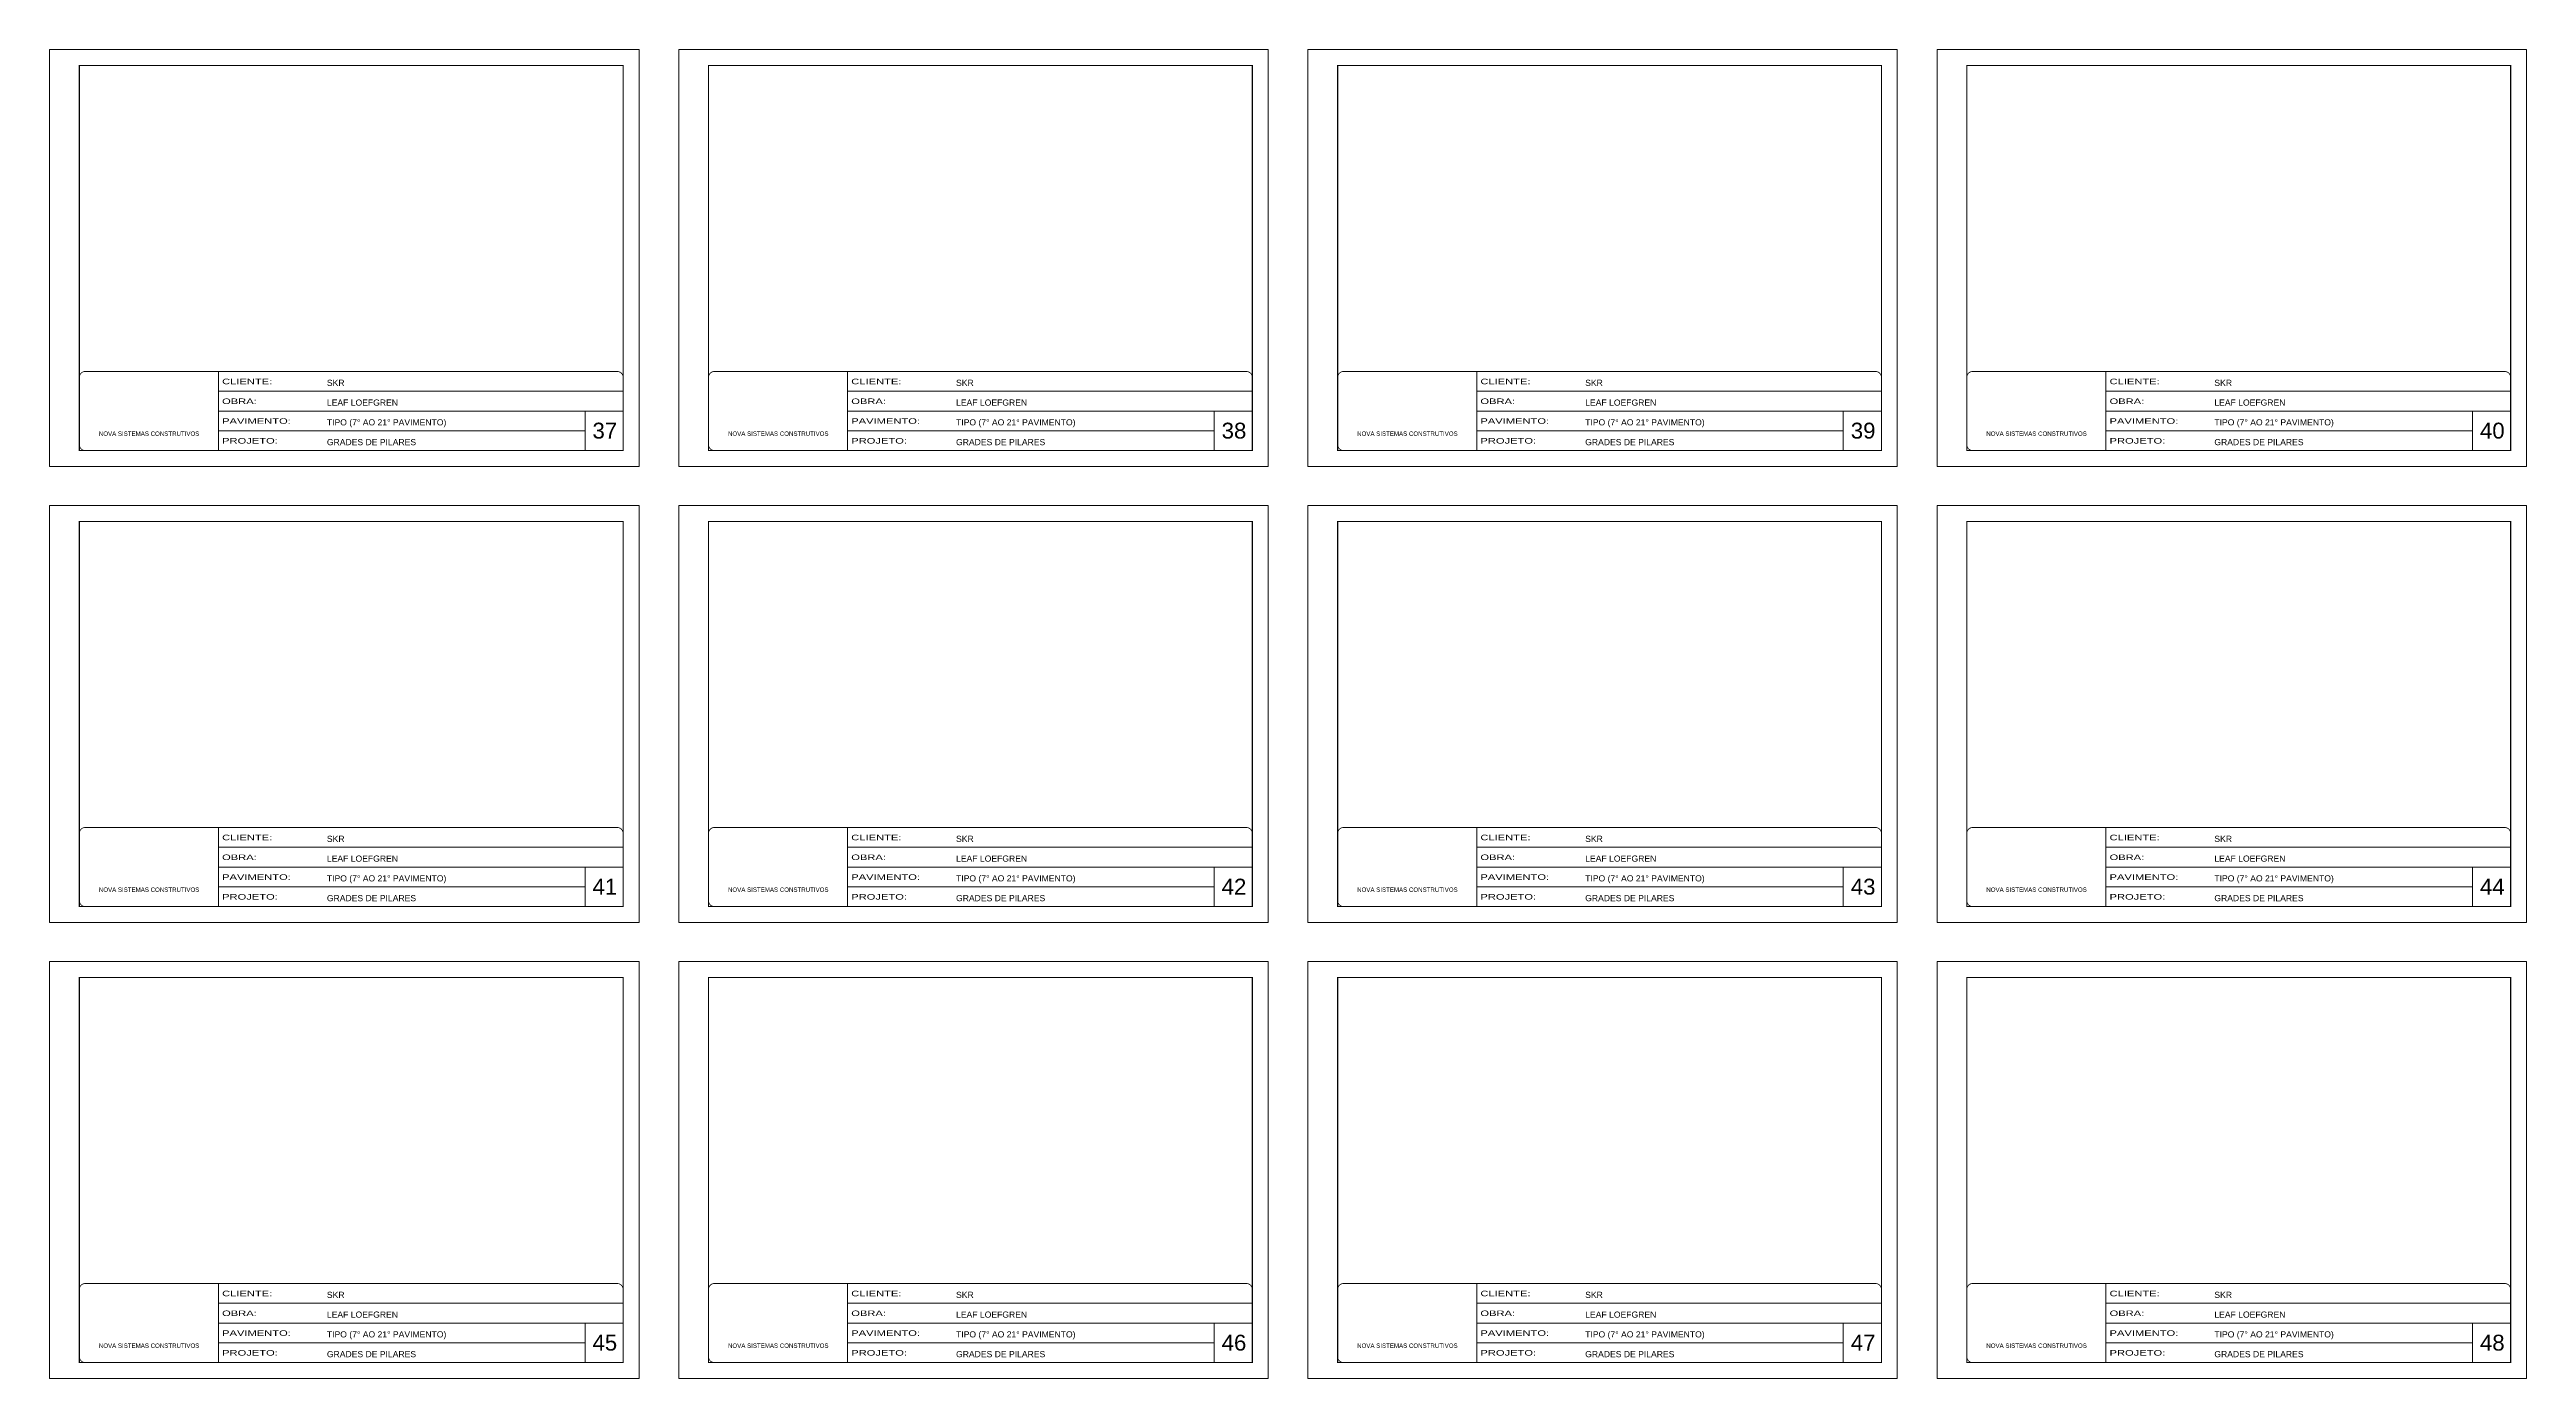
# Model space of a CAD drawing. Extents: x 14400 to 27878, y -21631 to 6985.
# Drawn here: x 14413 to 20653, y -6700 to -3352 of the extents above; entities that cross this region are included whole.
import ezdxf

# ---------------------------------------------------------------- set-up
doc = ezdxf.new("R2010")
doc.units = 0
doc.linetypes.add('CONTINUO', pattern=[0])
doc.linetypes.add('DASHED', pattern=[0.75, 0.5, -0.25])
for name, color, linetype, lineweight in [('CARIMBO', 255, 'Continuous', 9), ('Folhas', 255, 'Continuous', 9), ('SARRAFO DE PRESSAO', 251, 'DASHED', 9)]:
    doc.layers.add(name, color=color, linetype=linetype, lineweight=lineweight)
doc.styles.add('ARIAL', font='arial.ttf')
doc.styles.add('Tecnologia', font='')
doc.styles.get('Tecnologia').set_extended_font_data('Forgotten Futurist')

# ---------------------------------------------------------------- blocks, each defined once
blk = doc.blocks.new('9999999999')
at = {"color": 30, "linetype": 'CONTINUO'}
for p, q in [((98564.6, 34230.2), (98564.6, 34429.4)), ((98564.6, 34379.6), (99584, 34379.6)), ((98564.6, 34329.8), (99488, 34329.8)), ((99584, 34329.8), (99488, 34329.8)), ((99488, 34329.8), (99488, 34230.2)), ((98564.6, 34280), (99488, 34280))]:
    blk.add_line(p, q, dxfattribs=at)
at = {"color": 30, "linetype": 'CONTINUO', "const_width": 2}
blk.add_lwpolyline([(99584, 34230.2), (99584, 34414.4, 0.414214), (99569, 34429.4), (98229, 34429.4, 0.414214), (98214, 34414.4), (98214, 34245.2, 0.414214), (98229, 34230.2), (99584, 34230.2)], format="xyb", dxfattribs=at)
at = {"layer": 'Folhas'}
blk.add_lwpolyline([(98139, 34190.2), (99624, 34190.2), (99624, 35240.2), (98139, 35240.2)], close=True, dxfattribs=at)
at = {"layer": 'Folhas', "color": 30, "const_width": 3}
blk.add_lwpolyline([(98214, 34230.2), (99584, 34230.2), (99584, 35200.2), (98214, 35200.2)], close=True, dxfattribs=at)
at = {"color": 7, "linetype": 'Continuous', "ltscale": 5, "style": 'ARIAL'}
for s, height, p in [('SKR', 15.48, (98837.7, 34393.1)), ('LEAF LOEFGREN', 15.483, (98837.7, 34343.3)), ('NOVA SISTEMAS CONSTRUTIVOS', 11.059, (98263.2, 34267.2)), ('TIPO (7° AO 21° PAVIMENTO)', 15.483, (98837.7, 34293.5)), ('GRADES DE PILARES', 15.483, (98837.7, 34243.7))]:
    blk.add_text(s, height=height, dxfattribs=at).set_placement(p)
at = {"layer": 'Folhas', "color": 7, "style": 'Tecnologia', "width": 1.5}
for s, p in [('CLIENTE:', (98573.7, 34397.2)), ('OBRA:', (98573.7, 34347.3)), ('PAVIMENTO:', (98573.7, 34297.5)), ('PROJETO:', (98573.7, 34247.7))]:
    blk.add_text(s, height=14, dxfattribs=at).set_placement(p)

msp = doc.modelspace()

# ---------------------------------------------------------------- block references
at = {"layer": 'SARRAFO DE PRESSAO', "color": 6, "linetype": 'ByBlock'}
for p in [(-83725.51, -38592.65), (-82140.51, -38592.65), (-80555.51, -38592.65), (-78970.51, -38592.65), (-83725.51, -39741.23), (-82140.51, -39741.23), (-80555.51, -39741.23), (-78970.51, -39741.23), (-83725.51, -40889.8), (-82140.51, -40889.8), (-80555.51, -40889.8), (-78970.51, -40889.8)]:
    msp.add_blockref('9999999999', p, dxfattribs=at)

# ---------------------------------------------------------------- texts
at = {"layer": 'CARIMBO', "style": 'ARIAL'}
for s, p in [('37', (15781.33, -4332.3)), ('38', (17366.33, -4332.3)), ('39', (18951.33, -4332.3)), ('40', (20536.33, -4332.3)), ('41', (15781.33, -5480.88)), ('42', (17366.33, -5480.88)), ('43', (18951.33, -5480.88)), ('44', (20536.33, -5480.88)), ('45', (15781.33, -6629.46)), ('46', (17366.33, -6629.46)), ('47', (18951.33, -6629.46)), ('48', (20536.33, -6629.46))]:
    msp.add_text(s, height=40, dxfattribs=at).set_placement(p)

doc.saveas('drawing.dxf')
